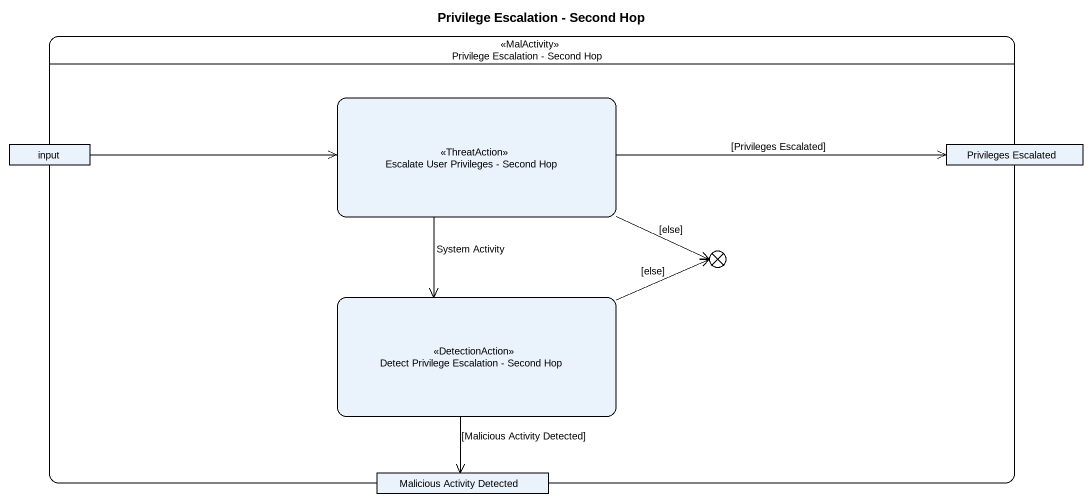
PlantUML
@startuml
title Privilege Escalation - Second Hop
hide empty description
state "Privilege Escalation - Second Hop" as Privilege_Escalation_Second <<MalActivity>> {
  state "Escalate User Privileges - Second Hop" as Escalate_User_Privileges <<ThreatAction>>
  state input <<object>>
  state "Privileges Escalated" as Privileges_Escalated <<object>>
  state flowfinal1 <<end>>
  state "Detect Privilege Escalation - Second Hop" as Detect_Privilege_Escalation <<DetectionAction>>
  state "Malicious Activity Detected" as Malicious_Activity_Detected <<object>>
}
Escalate_User_Privileges -right-> Privileges_Escalated : [Privileges Escalated]
Escalate_User_Privileges -right-> flowfinal1 : [else]
Escalate_User_Privileges --> Detect_Privilege_Escalation : System Activity
input -right-> Escalate_User_Privileges
Detect_Privilege_Escalation -right-> flowfinal1 : [else]
Detect_Privilege_Escalation --> Malicious_Activity_Detected : [Malicious Activity Detected]
@enduml
